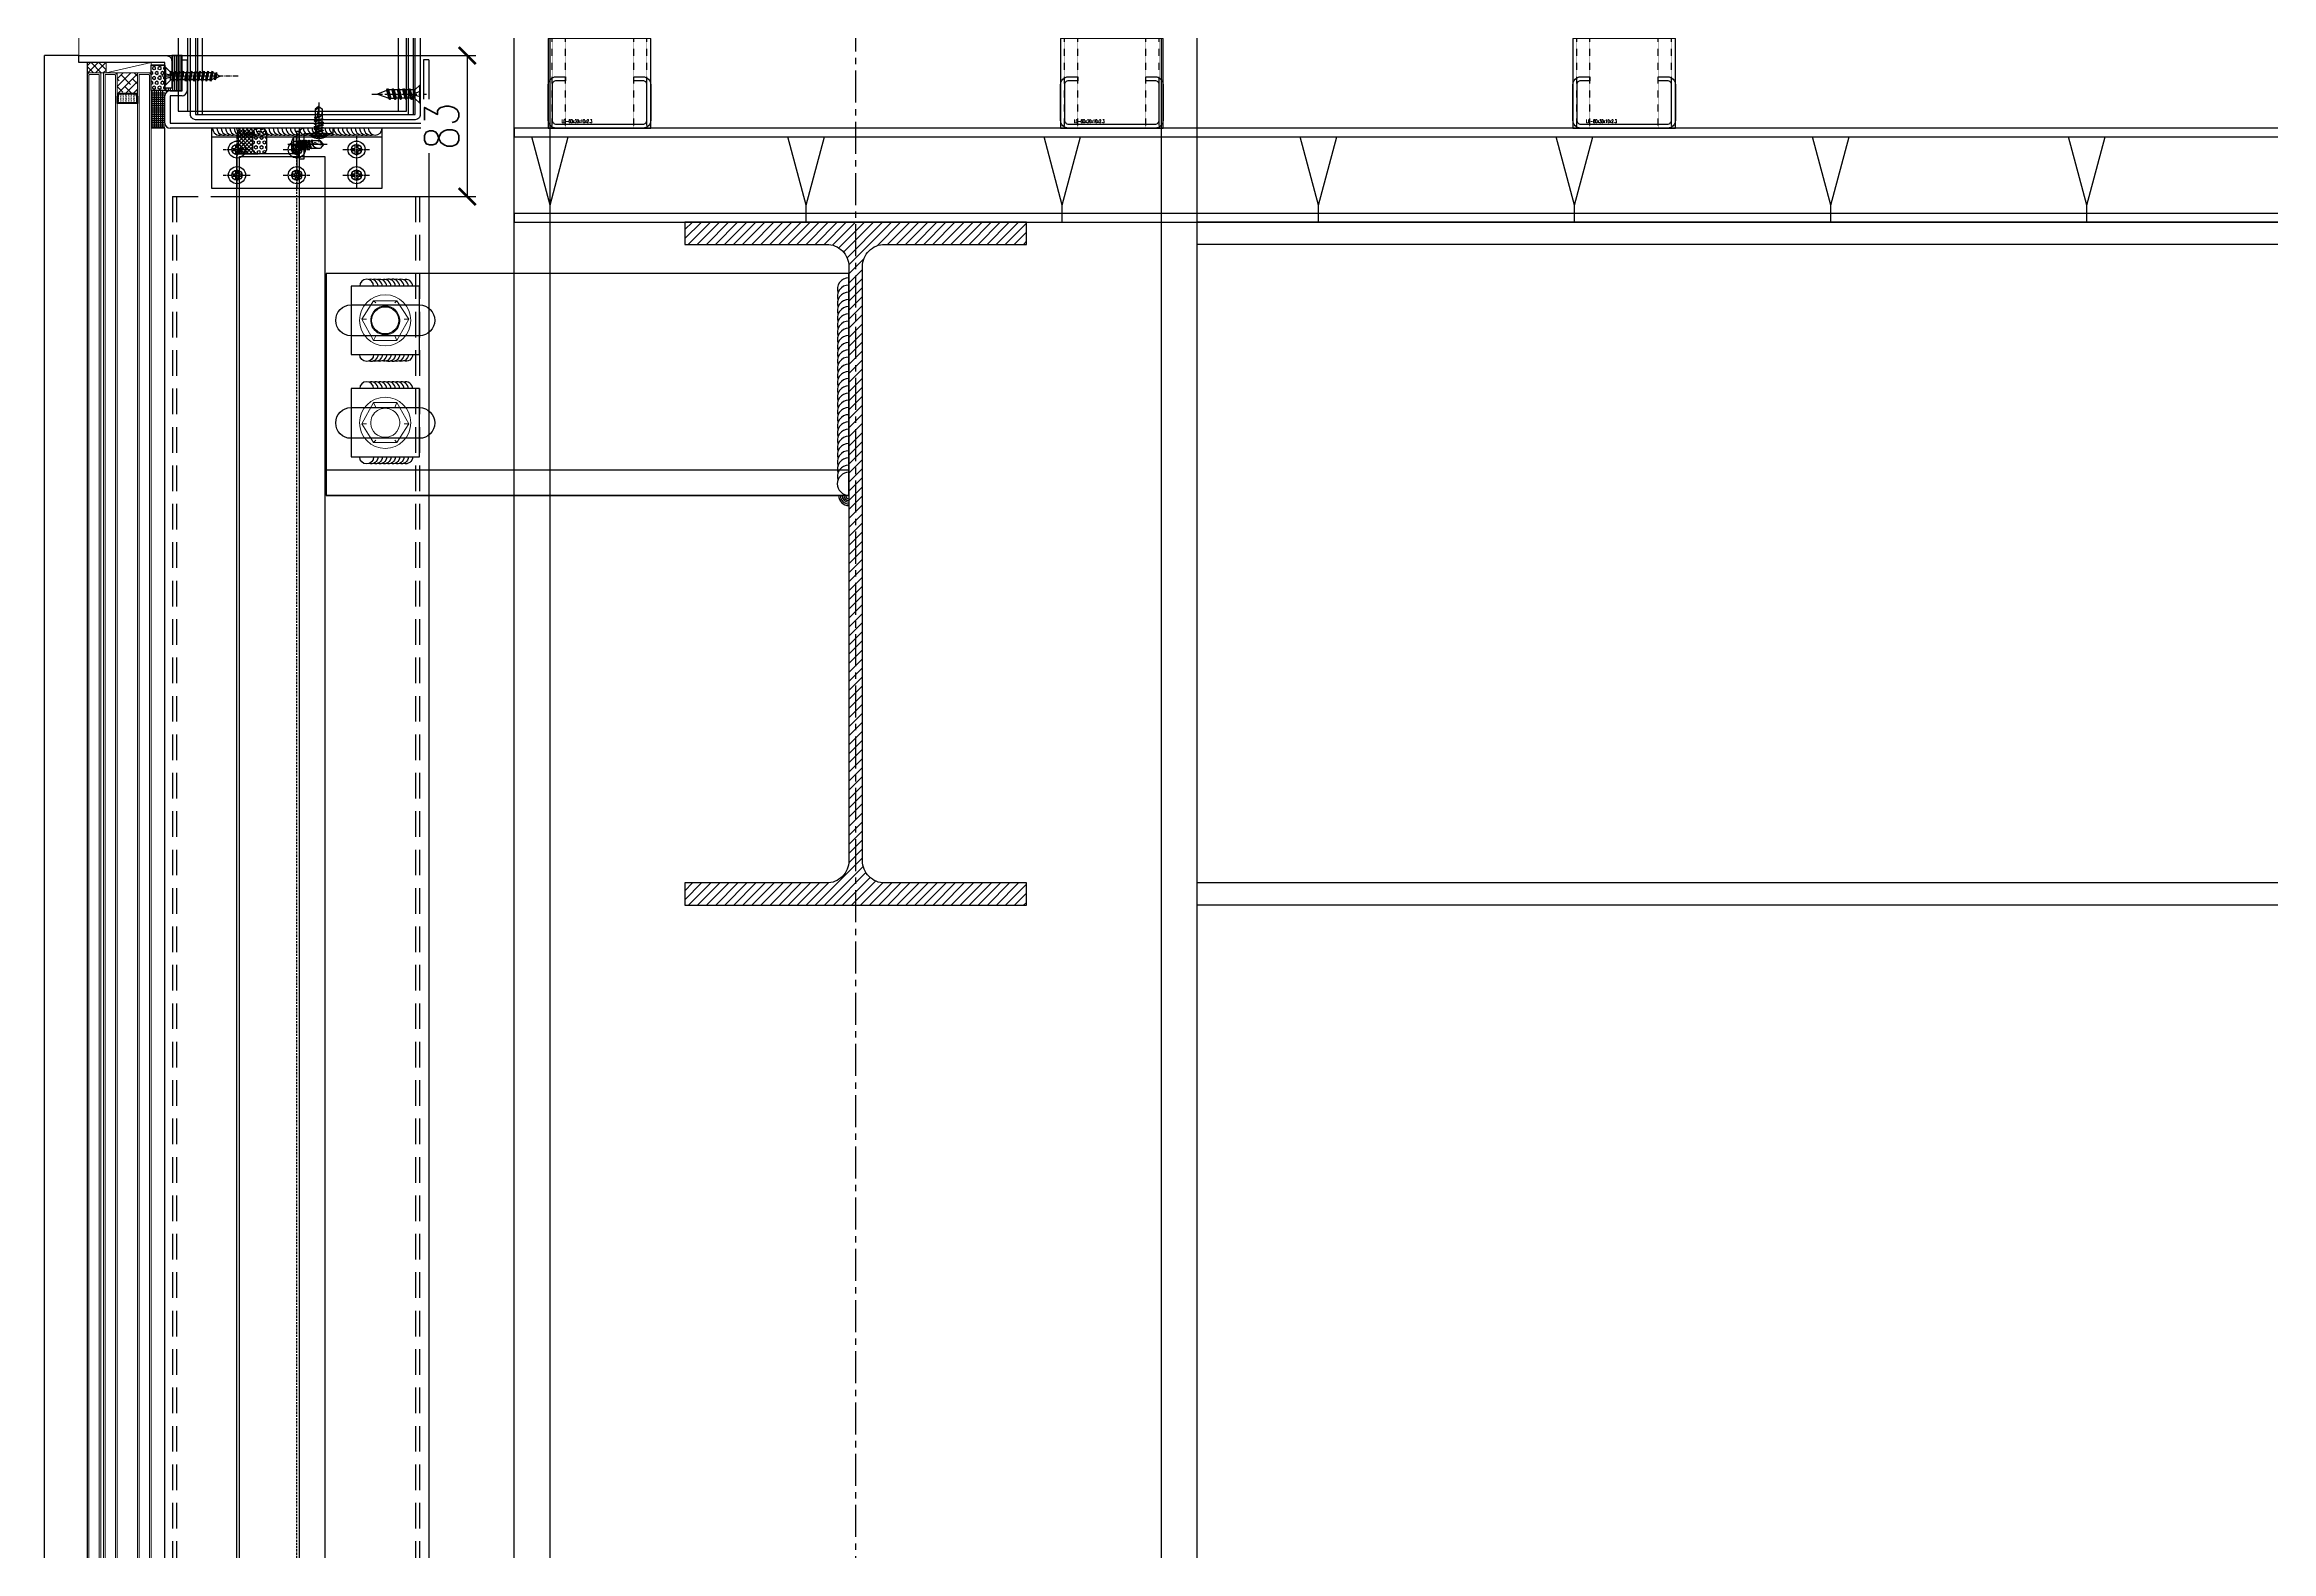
# Model space of a CAD drawing. Extents: x -3378 to 102197, y -3799 to 48702.
# Drawn here: x 85621 to 86925, y 13165 to 14047 of the extents above; entities that cross this region are included whole.
import ezdxf

# ---------------------------------------------------------------- set-up
doc = ezdxf.new("R2010")
doc.units = 0
for name, pattern in [('CEN1', [9, 6, -1, 1, -1]), ('CENTER', [2, 1.25, -0.25, 0.25, -0.25]), ('HIDDEN', [0.375, 0.25, -0.125]), ('Hidden 1_16_', [0.023813, 0.015875, -0.007938])]:
    doc.linetypes.add(name, pattern=pattern)
for name, color, linetype in [('##-鐵件', 1, 'Continuous'), ('24WELD', 55, 'Continuous'), ('ARR', 6, 'Continuous'), ('BCM-DIM', 54, 'Continuous'), ('BCM-draft', 252, 'Continuous'), ('BCM-Extu', 4, 'Continuous'), ('CENTER', 4, 'CENTER'), ('CL', 14, 'CENTER'), ('DIM', 173, 'Continuous'), ('GM_ANNO_DIMS', 4, 'Continuous'), ('GM_SECT_15', 15, 'Continuous'), ('GM_STEL_PRIM', 3, 'Continuous'), ('STRUCTURAL', 3, 'Continuous'), ('不鏽鋼板S.S.PANEL', 30, 'Continuous'), ('中心線 CENTER', 6, 'CENTER'), ('填縫物 SEALANT', 1, 'Continuous'), ('泡棉', 8, 'Continuous'), ('矽利康', 9, 'Continuous'), ('結構體 STRUCTURAL', 154, 'Continuous'), ('螺絲 固定五金 FASTENERS', 124, 'Continuous'), ('螺絲、螺栓', 4, 'Continuous'), ('視覺模型鋁擠型暫替', 4, 'Continuous'), ('金屬面材 METAL PANEL', 2, 'Continuous'), ('鐵件', 6, 'Continuous'), ('隔熱材 INSULATION', 9, 'HIDDEN'), ('隱藏線 HIDDEN', 8, 'HIDDEN')]:
    doc.layers.add(name, color=color, linetype=linetype)
doc.layers.add('#不列印', color=250, linetype='Continuous', plot=False)
doc.layers.add('BCM-GK', color=252, linetype='Continuous', lineweight=5)
doc.layers.add('BCM-GLA', color=4, linetype='Continuous', lineweight=5)
doc.styles.add('GM_ANNO_TEXT', font='simplex.shx', dxfattribs={"width": 0.8})
doc.styles.add('romans', font='romans.shx', dxfattribs={"width": 0.5, "bigfont": ' chineset.shx'})
doc.dimstyles.new('GM_DIM', dxfattribs={"dimscale": 0, "dimtxt": 20, "dimasz": 10, "dimexe": 5, "dimexo": 5, "dimgap": 5, "dimtad": 1, "dimdec": 0, "dimdsep": 46, "dimtxsty": 'GM_ANNO_TEXT', "dimblk": 'ARCHTICK', "dimcen": 0, "dimclrd": 4, "dimclre": 4, "dimclrt": 10, "dimadec": 0, "dimazin": 2, "dimtfac": 1, "dimtdec": 0, "dimtix": 1, "dimtofl": 0, "dimtmove": 2, "dimatfit": 3, "dimfxl": 1.5, "dimarcsym": 1})

# ---------------------------------------------------------------- blocks, each defined once
blk = doc.blocks.new('*u55')
at = {"layer": '泡棉'}
h = blk.add_hatch(dxfattribs=at)
h.set_pattern_fill('HEX', color=256, scale=0.3)
h.set_pattern_definition([(0, (-4141.5022, 978.2385), (0, 1.6497784), [0.9525, -1.905]), (120, (-4141.5022, 978.2385), (-1.42875, -0.8248892), [0.9525, -1.905]), (60, (-4140.5497, 978.2385), (-1.42875, 0.8248892), [0.9525, -1.905])])
edge = h.paths.add_edge_path()
edge.add_line((-12, 9.5), (-3, 9.5))
edge.add_arc((-3, 12.5), 3, 270, 360)
edge.add_line((0, 12.5), (0, 14.5))
edge.add_arc((-3, 14.5), 3, 0, 90)
edge.add_line((-3, 17.5), (-12, 17.5))
edge.add_arc((-12, 14.5), 3, 90, 180)
edge.add_line((-15, 14.5), (-15, 12.5))
edge.add_arc((-12, 12.5), 3, 180, 270)
at = {"layer": '矽利康'}
h = blk.add_hatch(dxfattribs=at)
h.set_pattern_fill('ANSI37', color=256, scale=0.5, style=0)
h.set_pattern_definition([(45, (-4141.5022, 978.2385), (-1.122532, 1.122532), []), (135, (-4141.5022, 978.2385), (-1.122532, -1.122532), [])])
edge = h.paths.add_edge_path()
edge.add_arc((-7.7, -32.1), 33, 76.4372, 103.5628)
edge.add_arc((-16.6, 1.1), 1.6, 315, 360)
edge.add_line((-15, 1.1), (-15, 12.5))
edge.add_arc((-12, 12.5), 3, 180, 270)
edge.add_line((-12, 9.5), (-3, 9.5))
edge.add_arc((-3, 12.5), 3, 270, 360)
edge.add_line((0, 12.5), (0, 0))
at = {"layer": '泡棉'}
blk.add_lwpolyline([(-12, 9.5), (-3, 9.5, 0.414214), (0, 12.5), (0, 14.5, 0.414214), (-3, 17.5), (-12, 17.5, 0.414214), (-15, 14.5), (-15, 12.5, 0.414214)], format="xyb", close=True, dxfattribs=at)
at = {"layer": '矽利康'}
blk.add_lwpolyline([(0, 0, 0.118914), (-15.5, 0, 0.198912), (-15, 1.1), (-15, 12.5, 0.414214), (-12, 9.5), (-3, 9.5, 0.414214), (0, 12.5)], format="xyb", close=True, dxfattribs=at)
blk = doc.blocks.new('M5x16圓頭自攻')
at = {"layer": 'ARR', "color": 0, "linetype": 'CENTER', "ltscale": 0.87}
blk.add_line((18, 0), (-5.1, 0), dxfattribs=at)
at = {"layer": 'ARR', "color": 0, "linetype": 'ByBlock', "ltscale": 0.3}
for p, q in [((-1.6, -4.5), (-1.6, 4.5)), ((0.5, 2.2), (1.1, 1.9)), ((0.7, 2.1), (1.6, -2.5)), ((1.9, 1.9), (1.1, 1.9)), ((2.2, 2.5), (3.2, -2.5)), ((3.5, 1.9), (2.7, 1.9)), ((3.8, 2.5), (4.8, -2.5)), ((5.1, 1.9), (4.3, 1.9)), ((5.4, 2.5), (6.4, -2.5)), ((6.8, 1.9), (5.9, 1.9)), ((7.2, 2.5), (8.2, -2.5)), ((8.4, 1.9), (7.7, 1.9)), ((8.7, 1.9), (8, 1.9)), ((9.1, 2.5), (9.7, -0.6)), ((14.1, 2.1), (9.5, 2.1)), ((15.8, 0.1), (14.1, 2.1)), ((15.8, 0.1), (15.9, 0.1)), ((16, 0), (16, 0)), ((2.1, -1.9), (2.9, -1.9)), ((3.7, -1.9), (4.5, -1.9)), ((5.3, -1.9), (6.1, -1.9)), ((6.9, -1.9), (7.8, -1.9)), ((8.5, -2.1), (12.9, -2.1)), ((15.8, -0.1), (14.1, -2.1)), ((15.8, -0.1), (15.9, -0.1))]:
    blk.add_line(p, q, dxfattribs=at)
blk.add_lwpolyline([(-3, -0.5, 0.134476), (-1.6, -4.5), (-0.6, -4.5, 0.198912), (-0.4, -4.4), (-0.1, -4.1, 0.198912), (0, -3.9), (0, 3.9, 0.198912), (-0.1, 4.1), (-0.4, 4.4, 0.198912), (-0.6, 4.5), (-1.6, 4.5, 0.134562), (-3, 0.5), (-2.5, 0.5), (-2.5, -0.5), (-3, -0.5)], format="xyb", dxfattribs=at)
blk.add_lwpolyline([(1.1, 1.9), (2.1, -1.9), (1.8, -2.5), (1.6, -2.5), (1.3, -1.9), (0.3, 1.9), (0.5, 2.2)], dxfattribs=at)
for points in [[(3.2, -2.5), (2.9, -1.9), (1.9, 1.9), (2.2, 2.5), (2.4, 2.5), (2.7, 1.9), (3.7, -1.9), (3.4, -2.5)], [(4.8, -2.5), (4.5, -1.9), (3.5, 1.9), (3.8, 2.5), (4, 2.5), (4.3, 1.9), (5.3, -1.9), (5, -2.5)], [(6.4, -2.5), (6.1, -1.9), (5.1, 1.9), (5.4, 2.5), (5.6, 2.5), (5.9, 1.9), (6.9, -1.9), (6.6, -2.5)], [(8.2, -2.5), (7.8, -1.9), (6.8, 1.9), (7.2, 2.5), (7.3, 2.5), (7.7, 1.9), (8.7, -1.9), (8.3, -2.5)], [(9.1, 2.5), (8.7, 1.9), (9.7, -0.6), (9.5, 2.1), (9.2, 2.5)]]:
    blk.add_lwpolyline(points, close=True, dxfattribs=at)
for centre, radius, start, end in [((0.7, 3.1), 0.874, 220.3388, 257.7802), ((10.9, -0.3), 1.2, 56.152, 236.152), ((14.9, 6.9), 7.01, 241.6458, 278.008), ((15.9, 1.7), 1.82, 168.8617, 267.6865), ((15.9, 0), 0.05, 0, 90), ((1.2, -3.3), 1.44, 84.7312, 144.22), ((13.5, 4.9), 7.01, 241.6458, 274.9541), ((15.9, 0), 0.05, 270, 0)]:
    blk.add_arc(centre, radius, start, end, dxfattribs=at)
blk = doc.blocks.new('*U255')
blk.add_blockref('M5x16圓頭自攻', (0, 0))
blk = doc.blocks.new('*U80')
at = {"layer": 'BCM-draft', "linetype": 'HIDDEN', "ltscale": 5}
blk.add_line((16.6, 35), (1093.4, 35), dxfattribs=at)
at = {"layer": 'BCM-draft'}
blk.add_lwpolyline([(16.6, 36.6), (1093.4, 36.6)], dxfattribs=at)
at = {"layer": '不鏽鋼板S.S.PANEL'}
blk.add_lwpolyline([(1095, 1.6), (1095, 35), (1108, 35), (1108, 36.6), (1095, 36.6, 0.414214), (1093.4, 35), (1093.4, 1.6), (16.6, 1.6), (16.6, 35, 0.414214), (15, 36.6), (2, 36.6), (2, 35), (15, 35), (15, 1.6, 0.414214), (16.6, 0), (1093.4, 0, 0.414214)], format="xyb", close=True, dxfattribs=at)
at = {"layer": '金屬面材 METAL PANEL'}
for points in [[(18, 39.6), (3, 39.6), (3, 56.6), (0, 56.6), (0, 39.6, 0.414214), (3, 36.6), (18, 36.6)], [(1092, 39.6), (1107, 39.6), (1107, 56.6), (1110, 56.6), (1110, 39.6, -0.414214), (1107, 36.6), (1092, 36.6)]]:
    blk.add_lwpolyline(points, format="xyb", close=True, dxfattribs=at)
at = {"layer": '隔熱材 INSULATION', "const_width": 0.2}
blk.add_lwpolyline([(1093.4, 35), (1093.4, 51.6), (16.6, 51.6), (16.6, 35)], dxfattribs=at)
at = {"layer": '隔熱材 INSULATION'}
blk.add_lwpolyline([(1093.4, 1.6), (16.6, 1.6), (16.6, 51.6), (1093.4, 51.6)], close=True, dxfattribs=at)
at = {"layer": '填縫物 SEALANT', "extrusion": (0, 0, -1), "zscale": -1}
blk.add_blockref('*u55', (0, 0), dxfattribs=at)
at = {"layer": '填縫物 SEALANT'}
blk.add_blockref('*u55', (1110, 0), dxfattribs=at)
at = {"layer": '螺絲 固定五金 FASTENERS'}
for p, rotation in [((3, 48.1), 180), ((9.5, 35), 90), ((1100.5, 35), 90)]:
    blk.add_blockref('*U255', p, dxfattribs=dict(at, rotation=rotation))
blk.add_blockref('*U255', (1107, 48.1), dxfattribs=at)
blk = doc.blocks.new('玻璃飾條01')
at = {"layer": '金屬面材 METAL PANEL', "linetype": 'Continuous'}
blk.add_lwpolyline([(50.5, -19), (50.5, -4), (0, -4), (0, 0), (51.5, 0, -0.414214), (54.5, -3), (54.5, -19), (50.5, -19)], format="xyb", dxfattribs=at)
blk = doc.blocks.new('*u927')
at = {"layer": 'CENTER', "color": 0, "ltscale": 5}
blk.add_line((28.3, 0), (-3.6, 0), dxfattribs=at)
at = {"layer": '螺絲、螺栓', "color": 0, "linetype": 'ByBlock', "ltscale": 0.2}
for p, q in [((0.3, 5.3), (0.3, -5.3)), ((3.1, 2.5), (3.1, -2.5)), ((3.1, 2.4), (4.6, 2.4)), ((5.1, 3.2), (6.3, -3.1)), ((5.7, 2.4), (7.8, 2.4)), ((8.2, 3.2), (9.5, -3.1)), ((8.9, 2.4), (10.9, 2.4)), ((11.4, 3.2), (12.6, -3.1)), ((12, 2.4), (14.1, 2.4)), ((14.5, 3.2), (15.8, -3.1)), ((17.2, 2.4), (15.2, 2.4)), ((17.7, 3.2), (18.9, -3.1)), ((18.2, 2.6), (24.8, 0.2)), ((3.1, -2.4), (5.9, -2.4)), ((7, -2.4), (9, -2.4)), ((10.1, -2.4), (12.2, -2.4)), ((13.3, -2.4), (15.3, -2.4)), ((16.4, -2.4), (18.5, -2.4)), ((24.8, -0.2), (19.5, -2.3))]:
    blk.add_line(p, q, dxfattribs=at)
blk.add_lwpolyline([(3.1, -2.5), (0.3, -5.3), (0, -5.3), (0, 5.3), (0.3, 5.3), (3.1, 2.5)], dxfattribs=at)
blk.add_lwpolyline([(0, 1.6, -0.048054), (2.7, 0.7, -0.292428), (3.1, 0, -0.292428), (2.7, -0.7, -0.048054), (0, -1.6, -0.048054)], format="xyb", dxfattribs=at)
for points in [[(6.3, -3.1), (5.9, -2.4), (4.6, 2.4), (5.1, 3.2), (5.3, 3.2), (5.7, 2.4), (7, -2.4), (6.5, -3.1)], [(9.5, -3.1), (9, -2.4), (7.8, 2.4), (8.2, 3.2), (8.4, 3.2), (8.9, 2.4), (10.1, -2.4), (9.7, -3.1)], [(12.6, -3.1), (12.2, -2.4), (10.9, 2.4), (11.4, 3.2), (11.6, 3.2), (12, 2.4), (13.3, -2.4), (12.8, -3.1)], [(15.8, -3.1), (15.3, -2.4), (14.1, 2.4), (14.5, 3.2), (14.7, 3.2), (15.2, 2.4), (16.4, -2.4), (16, -3.1)], [(18.9, -3.1), (18.5, -2.4), (17.2, 2.4), (17.7, 3.2), (17.9, 3.2), (18.3, 2.4), (19.6, -2.4), (19.1, -3.1)]]:
    blk.add_lwpolyline(points, close=True, dxfattribs=at)
blk.add_arc((24.7, 0), 0.252, 292.1627, 69.4623, dxfattribs=at)
blk = doc.blocks.new('*U929')
blk.add_blockref('*u927', (0, 0))
blk = doc.blocks.new('下水槽料')
at = {"layer": 'BCM-DIM', "linetype": 'Continuous'}
h = blk.add_hatch(dxfattribs=at)
h.set_pattern_fill('ANSI37', color=256, scale=10, angle=45)
h.set_pattern_definition([(90, (-95148.0597, -997857.4866), (-1.25, 0), []), (180, (-95148.0597, -997857.4866), (-1e-16, -1.25), [])])
h.paths.add_polyline_path([(-154.4, 0), (-162.4, 0), (-162.4, -22), (-154.4, -22)])
at = {"layer": '泡棉'}
h = blk.add_hatch(dxfattribs=at)
h.set_pattern_fill('HEX', color=256, scale=0.3, angle=90)
h.set_pattern_definition([(90, (0.1197, -78.6612), (-1.649778, 1e-16), [0.9525, -1.905]), (210, (0.1197, -78.6612), (0.824889, -1.42875), [0.9525, -1.905]), (150, (0.1197, -77.7087), (-0.824889, -1.42875), [0.9525, -1.905])])
h.paths.add_polyline_path([(-154.4, -22), (-162.4, -22), (-162.4, -37), (-154.4, -37)])
at = {"layer": 'BCM-DIM', "linetype": 'Continuous'}
for p, q in [((-154.5, 0), (-162.5, 0)), ((-154.4, -22), (-162.4, -22))]:
    blk.add_line(p, q, dxfattribs=at)
at = {"layer": '泡棉'}
blk.add_lwpolyline([(-154.4, -37), (-162.4, -37), (-162.4, -22), (-154.4, -22)], close=True, dxfattribs=at)
at = {"layer": '視覺模型鋁擠型暫替', "linetype": 'Continuous'}
for points in [[(-8, -17.2), (-5, -14.5), (-5, -20)], [(-8, -22.8), (-5, -25.5), (-5, -20)]]:
    blk.add_lwpolyline(points, dxfattribs=at)
at = {"layer": '視覺模型鋁擠型暫替', "color": 7, "linetype": 'Continuous'}
for centre, radius, start, end in [((-135.5, -8), 3, 90, 180), ((-135.5, -8), 2, 90, 180), ((-135.5, -8), 1, 90, 180), ((-9, -8), 3, 0, 90), ((-9, -8), 2, 0, 90), ((-9, -8), 1, 0, 90)]:
    blk.add_arc(centre, radius, start, end, dxfattribs=at)
at = {"layer": '金屬面材 METAL PANEL'}
blk.add_lwpolyline([(-3, -40), (-3, -40), (-3, -40), (-3, -3), (-151.5, -3), (-151.5, -19), (-144.5, -19, -0.414214), (-141.5, -22), (-141.5, -40), (-144.5, -40), (-144.5, -40), (-141.5, -40), (-141.5, -40), (-144.5, -40), (-144.5, -22), (-151.5, -22, -0.414214), (-154.5, -19), (-154.5, -3, -0.414214), (-151.5, 0), (-3, 0, -0.414214), (0, -3), (0, -40), (-3, -40), (-3, -40), (-3, -40)], format="xyb", dxfattribs=at)
for points in [[(-5, -8), (-5, -92, -0.414214), (-8, -95), (-136.5, -95, -0.414214), (-139.5, -92), (-139.5, -8), (-136.5, -8), (-136.5, -92), (-8, -92), (-8, -8)], [(-132.5, -92), (-132.5, -8), (-12, -8), (-12, -92), (-9, -92), (-9, -8, 0.414214), (-12, -5), (-132.5, -5, 0.414214), (-135.5, -8), (-135.5, -92)]]:
    blk.add_lwpolyline(points, format="xyb", close=True, dxfattribs=at)
at = {"layer": '螺絲 固定五金 FASTENERS', "rotation": 180}
blk.add_blockref('*U929', (-5, -20), dxfattribs=at)
blk = doc.blocks.new('上水槽料')
at = {"layer": '金屬面材 METAL PANEL'}
for p, q in [((-144.5, 40), (-141.5, 40)), ((-144.5, 22), (-144.5, 40)), ((-141.5, 40), (-141.5, 22)), ((0, 40), (0, 3)), ((-154.5, 3), (-154.5, 19)), ((-151.5, 22), (-144.5, 22)), ((-144.5, 19), (-151.5, 19)), ((-151.5, 19), (-151.5, 3)), ((-151.5, 3), (-3, 3)), ((-3, 0), (-151.5, 0))]:
    blk.add_line(p, q, dxfattribs=at)
blk.add_lwpolyline([(0, 40), (-3, 40), (-3, 3)], dxfattribs=at)
for centre, start, end in [((-151.5, 19), 90, 180), ((-144.5, 22), 270, 0), ((-151.5, 3), 180, 270), ((-3, 3), 270, 0)]:
    blk.add_arc(centre, 3, start, end, dxfattribs=at)
at = {"layer": '螺絲 固定五金 FASTENERS', "rotation": 180}
blk.add_blockref('*U929', (-5, 20), dxfattribs=at)
blk = doc.blocks.new('*U35')
blk.add_lwpolyline([(1.2, 0.7), (2.5, 0.7, -0.398336), (3, 0.2, -0.027263), (3, -0.2, -0.398336), (2.5, -0.7), (1.2, -0.7, 0.414214), (0.7, -1.2), (0.7, -2.5, -0.398336), (0.2, -3, -0.027263), (-0.2, -3, -0.398336), (-0.7, -2.5), (-0.7, -1.2, 0.414214), (-1.2, -0.7), (-2.5, -0.7, -0.398336), (-3, -0.2, -0.027263), (-3, 0.2, -0.398336), (-2.5, 0.7), (-1.2, 0.7, 0.414214), (-0.7, 1.2), (-0.7, 2.5, -0.398336), (-0.2, 3, -0.027263), (0.2, 3, -0.398336), (0.7, 2.5), (0.7, 1.2, 0.414214)], format="xyb", close=True)
blk.add_circle((0, 0), 5)
at = {"layer": 'CL'}
for p, q in [((-8, 0), (8, 0)), ((0, 8), (0, -8))]:
    blk.add_line(p, q, dxfattribs=at)
blk = doc.blocks.new('圓孔6mm')
at = {"layer": '視覺模型鋁擠型暫替', "color": 6, "linetype": 'Continuous'}
blk.add_circle((0, 0), 3, dxfattribs=at)
at = {"layer": 'BCM-draft'}
blk.add_blockref('*U35', (0, 0), dxfattribs=at)
blk = doc.blocks.new('下水槽料托架4t')
at = {"layer": '金屬面材 METAL PANEL', "linetype": 'Continuous'}
for p, q in [((73.3, 0), (-60.4, 0)), ((-60.4, 0, 0), (-60.4, -80, 0)), ((-55, 0), (-55, -80)), ((68.4, 0), (68.4, -80)), ((73.3, -80), (73.3, 0)), ((-60.4, -80), (73.3, -80))]:
    blk.add_line(p, q, dxfattribs=at)
at = {"layer": '視覺模型鋁擠型暫替', "linetype": 'Continuous'}
for p in [(-33.4, -7.5), (6.6, -7.5), (46.5, -7.5), (-33.4, -22.5), (6.6, -22.5), (46.5, -22.5)]:
    blk.add_blockref('圓孔6mm', p, dxfattribs=at)
blk = doc.blocks.new('*U51')
for centre, end in [((-94, 3), 286.3529), ((-91.5, 3), 286.3529), ((-89, 2.9), 286.3529), ((-86.5, 2.8), 286.3529), ((-84, 2.7), 286.3529), ((-81.5, 2.6), 286.3529), ((-79, 2.6), 286.3529), ((-76.5, 2.5), 286.3529), ((-74, 2.4), 286.3529), ((-71.5, 2.3), 286.3529), ((-69, 2.2), 286.3529), ((-66.5, 2.2), 286.3529), ((-64, 2.1), 286.3529), ((-61.5, 2), 286.3529), ((-59, 1.9), 286.3529), ((-56.5, 1.8), 286.3529), ((-54, 1.7), 286.3529), ((-51.5, 1.7), 286.3529), ((-49, 1.6), 286.3529), ((-46.5, 1.5), 286.3529), ((-44, 1.4), 286.3529), ((-41.5, 1.3), 286.3529), ((-39, 1.3), 286.3529), ((-36.5, 1.2), 286.3529), ((-34, 1.1), 286.3529), ((-31.5, 1), 286.3529), ((-29, 0.9), 286.3529), ((-26.5, 0.9), 286.3529), ((-24, 0.8), 286.3529), ((-21.5, 0.7), 286.3529), ((-19, 0.6), 286.3529), ((-16.5, 0.5), 286.3529), ((-14, 0.5), 286.3529), ((-11.5, 0.4), 286.3529), ((-9, 0.3), 286.3529), ((-6.5, 0.2), 286.3529), ((-4, 0.1), 358.1431)]:
    blk.add_arc(centre, 4, 178.1431, end)
blk = doc.blocks.new('上橫料托架4t-2')
at = {"layer": '視覺模型鋁擠型暫替', "color": 6, "linetype": 'HIDDEN'}
blk.add_line((7.4, -5), (107.4, -5), dxfattribs=at)
blk.add_lwpolyline([(7.4, -35), (107.4, -35), (107.4, 0), (7.4, 0)], close=True, dxfattribs=at)
at = {"layer": '24WELD', "xscale": 1.012500000000001, "yscale": 1.012500000000001, "zscale": 1.012500000000001, "rotation": 1.856937198354216}
blk.add_blockref('*U51', (107.4, 0), dxfattribs=at)
at = {"layer": '視覺模型鋁擠型暫替', "linetype": 'HIDDEN'}
for p in [(22.4, -12.5), (57.4, -12.5), (92.4, -12.5), (22.4, -27.5), (57.4, -27.5), (92.4, -27.5)]:
    blk.add_blockref('圓孔6mm', p, dxfattribs=at)
blk = doc.blocks.new('H-400x200x8x13')
at = {"layer": '視覺模型鋁擠型暫替', "linetype": 'Continuous'}
h = blk.add_hatch(dxfattribs=at)
h.set_pattern_fill('ANSI31', color=1, scale=30, angle=180)
h.set_pattern_definition([(225, (85874.229, 995633.081), (2.65165043, -2.65165043), [])])
h.paths.add_polyline_path([(300, -400), (300, -387), (217, -387, -0.414214), (204, -374), (204, -26, -0.414214), (217, -13), (300, -13), (300, 0), (100, 0), (100, -13), (183, -13, -0.414214), (196, -26), (196, -374, -0.414214), (183, -387), (100, -387), (100, -400)])
blk.add_lwpolyline([(100, -13), (183, -13, -0.414214), (196, -26), (196, -374, -0.414214), (183, -387), (100, -387), (100, -400), (300, -400), (300, -387), (217, -387, -0.414214), (204, -374), (204, -26, -0.414214), (217, -13), (300, -13), (300, 0), (100, 0)], format="xyb", close=True, dxfattribs=at)
blk = doc.blocks.new('*U59')
for centre, end in [((-0.5, -14), 16.3529), ((-0.4, -11.5), 16.3529), ((-0.3, -9), 16.3529), ((-0.1, -4), 88.1431), ((-0.2, -6.5), 16.3529), ((-0.9, -26.5), 16.3529), ((-0.8, -24), 16.3529), ((-0.7, -21.5), 16.3529), ((-0.5, -16.5), 16.3529), ((-0.6, -19), 16.3529)]:
    blk.add_arc(centre, 4, 268.1431, end)
blk = doc.blocks.new('*U79')
for centre, end in [((2.15, 66.47), 196.35291), ((2.24, 68.96), 196.35291), ((2.32, 71.46), 196.35291), ((1.91, 58.97), 196.35291), ((1.99, 61.47), 196.35291), ((2.07, 63.97), 196.35291), ((1.67, 51.47), 196.35291), ((1.75, 53.97), 196.35291), ((1.83, 56.47), 196.35291), ((1.43, 43.98), 196.35291), ((1.51, 46.48), 196.35291), ((1.59, 48.97), 196.35291), ((1.18, 36.48), 196.35291), ((1.26, 38.98), 196.35291), ((1.34, 41.48), 196.35291), ((0.94, 28.98), 196.35291), ((1.02, 31.48), 196.35291), ((1.1, 33.98), 196.35291), ((0.7, 21.49), 196.35291), ((0.78, 23.99), 196.35291), ((0.86, 26.49), 196.35291), ((0.37, 11.49), 196.35291), ((0.45, 13.99), 196.35291), ((0.53, 16.49), 196.35291), ((0.62, 18.99), 196.35291), ((0.13, 4), 268.14306), ((0.21, 6.5), 196.35291), ((0.29, 9), 196.35291)]:
    blk.add_arc(centre, 4, 88.14306, end)
blk = doc.blocks.new('掛件用鐵件')
at = {"color": 0, "linetype": 'Continuous', "lineweight": 0, "elevation": 0, "flags": 128}
for points in [[(-39.1, -111.9), (-32.3, -101)], [(-32.3, -101), (-18.6, -101)], [(-30.9, -102.3), (-32.3, -101)], [(-19.9, -102.3), (-18.6, -101)], [(-18.6, -101), (-11.7, -111.9)], [(-32.3, -124.3), (-39.1, -111.9)], [(-36.4, -111.9), (-39.1, -111.9)], [(-11.7, -111.9), (-18.6, -124.3)], [(-14.4, -111.9), (-11.7, -111.9)], [(-32.3, -124.3), (-30.9, -121.5)], [(-18.6, -124.3), (-32.3, -124.3)], [(-19.9, -121.5), (-18.6, -124.3)], [(-32.3, -160.7), (-39.1, -173.1)], [(-18.6, -160.7), (-32.3, -160.7)], [(-32.3, -160.7), (-30.9, -163.5)], [(-19.9, -163.5), (-18.6, -160.7)], [(-11.7, -173.1), (-18.6, -160.7)], [(-39.1, -173.1), (-32.3, -184)], [(-36.4, -173.1), (-39.1, -173.1)], [(-18.6, -184), (-11.7, -173.1)], [(-14.4, -173.1), (-11.7, -173.1)], [(-30.9, -182.7), (-32.3, -184)], [(-32.3, -184), (-18.6, -184)], [(-19.9, -182.7), (-18.6, -184)]]:
    blk.add_lwpolyline(points, dxfattribs=at)
at = {"color": 0, "linetype": 'Continuous', "lineweight": 0}
for centre in [(-25.5, -112.5, 0), (-25.5, -172.5, 0)]:
    blk.add_circle(centre, 15, dxfattribs=at)
blk.add_circle((-25.5, -112.5, 0), 8)
for centre, start, end in [((-25.5, -112.5, 0), 3.8593, 176.0494), ((-25.5, -112.5, 0), 176.0494, 3.8593), ((-25.5, -172.5, 0), 356.1407, 183.9506), ((-25.5, -172.5, 0), 183.9506, 356.1407)]:
    blk.add_arc(centre, 8.5, start, end, dxfattribs=at)
at = {"layer": 'GM_SECT_15', "elevation": 0}
blk.add_lwpolyline([(-60, -215), (246, -215), (246, -85), (-60, -85), (-60, -215)], dxfattribs=at)
for points in [[(-45.5, -103.5), (-5.5, -103.5, -1), (-5.5, -121.5), (-45.5, -121.5, -1)], [(-45.5, -163.6), (-5.5, -163.6, -1), (-5.5, -181.6), (-45.5, -181.6, -1)]]:
    blk.add_lwpolyline(points, format="xyb", close=True, dxfattribs=at)
for points in [[(-45.5, -132.5), (-5.5, -132.5), (-5.5, -92.5), (-45.5, -92.5)], [(-45.5, -192.5), (-5.5, -192.5), (-5.5, -152.5), (-45.5, -152.5)], [(-60, -215), (-60, -200), (246, -200), (246, -215)]]:
    blk.add_lwpolyline(points, close=True, dxfattribs=at)
at = {"layer": '金屬面材 METAL PANEL'}
for radius in [6, 5, 4, 3, 2]:
    blk.add_arc((246, -215, 0), radius, 180, 270, dxfattribs=at)
at = {"layer": '24WELD'}
for name, p, xscale, yscale, zscale, rotation in [('*U59', (-40.4, -92.5, 0), 1.012500000000001, 1.012500000000001, 1.012500000000001, 91.85693719835425), ('*U79', (246, -215, 0), 1.687500000000002, 1.687500000000002, 1.687500000000002, 1.856937198354219), ('*U59', (-40.4, -132.5, 0), -1.0125, 1.0125, 1.012500000000001, 88.14306280164571), ('*U59', (-40.4, -152.5, 0), 1.012500000000001, 1.012500000000001, 1.012500000000001, 91.85693719835425), ('*U59', (-40.4, -192.5, 0), -1.0125, 1.0125, 1.012500000000001, 88.14306280164571)]:
    blk.add_blockref(name, p, dxfattribs=dict(at, xscale=xscale, yscale=yscale, zscale=zscale, rotation=rotation))
blk = doc.blocks.new('A$C4E2A2353')
at = {"layer": 'ARR', "color": 0, "linetype": 'CEN1', "ltscale": 0.5}
blk.add_line((42.9, 0), (-3.6, 0), dxfattribs=at)
at = {"layer": 'ARR', "color": 0, "linetype": 'ByBlock', "ltscale": 0.3}
for p, q in [((0.3, -5.3), (0.3, 5.3)), ((3.1, -2.5), (3.1, 2.5)), ((4.4, 2.2), (3.1, 2.2)), ((3.1, 1.2), (3.8, -2.2)), ((4.7, 2.9), (4.4, 2.2)), ((4.4, 2.2), (5.3, -2.2)), ((4.4, 2), (5.3, -2.4)), ((5.3, 2.2), (4.7, 2.9)), ((4.7, 2.9), (5.9, -2.9)), ((4.9, 2.1), (5.8, -2.3)), ((6.8, 2.2), (5.3, 2.2)), ((5.3, 2.2), (6.3, -2.2)), ((5.3, 2.2), (6.3, -2.2)), ((7.1, 2.9), (6.8, 2.2)), ((6.8, 2.2), (7.7, -2.2)), ((6.9, 2), (7.8, -2.4)), ((7.8, 2.2), (7.1, 2.9)), ((7.1, 2.9), (8.4, -2.9)), ((7.3, 2.1), (8.2, -2.3)), ((9.3, 2.2), (7.8, 2.2)), ((7.8, 2.2), (8.7, -2.2)), ((7.8, 2.2), (8.7, -2.2)), ((9.6, 2.9), (9.3, 2.2)), ((9.3, 2.2), (10.2, -2.2)), ((9.3, 2), (10.2, -2.4)), ((10.2, 2.2), (9.6, 2.9)), ((9.6, 2.9), (10.8, -2.9)), ((9.8, 2.1), (10.7, -2.3)), ((11.7, 2.2), (10.2, 2.2)), ((10.2, 2.2), (11.1, -2.2)), ((10.2, 2.2), (11.1, -2.2)), ((12, 2.9), (11.7, 2.2)), ((11.7, 2.2), (12.6, -2.2)), ((11.7, 2), (12.7, -2.4)), ((12.7, 2.2), (12, 2.9)), ((12, 2.9), (13.2, -2.9)), ((12.2, 2.1), (13.1, -2.3)), ((14.1, 2.2), (12.7, 2.2)), ((12.7, 2.2), (13.6, -2.2)), ((12.7, 2.2), (13.6, -2.2)), ((14.5, 2.9), (14.1, 2.2)), ((14.1, 2.2), (15, -2.2)), ((14.2, 2), (15.1, -2.4)), ((15.1, 2.2), (14.5, 2.9)), ((14.5, 2.9), (15.7, -2.9)), ((14.6, 2.1), (15.5, -2.3)), ((16.6, 2.2), (15.1, 2.2)), ((15.1, 2.2), (16, -2.2)), ((15.1, 2.2), (16, -2.2)), ((16.9, 2.9), (16.6, 2.2)), ((16.6, 2.2), (17.5, -2.2)), ((16.6, 2), (17.5, -2.4)), ((17.5, 2.2), (16.9, 2.9)), ((16.9, 2.9), (18.1, -2.9)), ((17.1, 2.1), (18, -2.3)), ((19, 2.2), (17.5, 2.2)), ((17.5, 2.2), (18.4, -2.2)), ((17.5, 2.2), (18.4, -2.2)), ((19.3, 2.9), (19, 2.2)), ((19, 2.2), (19.9, -2.2)), ((19.1, 2), (20, -2.4)), ((20, 2.2), (19.3, 2.9)), ((19.3, 2.9), (20.6, -2.9)), ((19.5, 2.1), (20.4, -2.3)), ((21.4, 2.2), (20, 2.2)), ((20, 2.2), (20.9, -2.2)), ((20, 2.2), (20.9, -2.2)), ((21.8, 2.9), (21.4, 2.2)), ((21.8, 2.9), (21.4, 2.2)), ((21.4, 2.2), (22.4, -2.2)), ((21.4, 2.2), (22.4, -2.2)), ((21.5, 2), (22.4, -2.4)), ((21.5, 2), (22.4, -2.4)), ((22.4, 2.2), (21.8, 2.9)), ((21.8, 2.9), (23, -2.9)), ((22.4, 2.2), (21.8, 2.9)), ((21.8, 2.9), (23, -2.9)), ((21.9, 2.1), (22.9, -2.3)), ((21.9, 2.1), (22.9, -2.3)), ((23.9, 2.2), (22.4, 2.2)), ((22.4, 2.2), (23.3, -2.2)), ((23.9, 2.2), (22.4, 2.2)), ((22.4, 2.2), (23.3, -2.2)), ((22.4, 2.2), (23.3, -2.2)), ((22.4, 2.2), (23.3, -2.2)), ((24.2, 2.9), (23.9, 2.2)), ((24.2, 2.9), (23.9, 2.2)), ((23.9, 2.2), (24.8, -2.2)), ((23.9, 2.2), (24.8, -2.2)), ((23.9, 2), (24.8, -2.4)), ((23.9, 2), (24.8, -2.4)), ((24.8, 2.2), (24.2, 2.9)), ((24.2, 2.9), (25.4, -2.9)), ((24.8, 2.2), (24.2, 2.9)), ((24.2, 2.9), (25.4, -2.9)), ((24.4, 2.1), (25.3, -2.3)), ((24.4, 2.1), (25.3, -2.3)), ((26.3, 2.2), (24.8, 2.2)), ((24.8, 2.2), (25.8, -2.2)), ((26.3, 2.2), (24.8, 2.2)), ((24.8, 2.2), (25.8, -2.2)), ((24.8, 2.2), (25.8, -2.2)), ((24.8, 2.2), (25.8, -2.2)), ((26.6, 2.9), (26.3, 2.2)), ((26.6, 2.9), (26.3, 2.2)), ((26.3, 2.2), (27.2, -2.2)), ((26.3, 2.2), (27.2, -2.2)), ((26.4, 2), (27.3, -2.4)), ((26.4, 2), (27.3, -2.4)), ((27.3, 2.2), (26.6, 2.9)), ((26.6, 2.9), (27.9, -2.9)), ((27.3, 2.2), (26.6, 2.9)), ((26.6, 2.9), (27.9, -2.9)), ((26.8, 2.1), (27.7, -2.3)), ((26.8, 2.1), (27.7, -2.3)), ((28.9, 1.4), (27.3, 2.2)), ((27.3, 2.2), (28.2, -2.2)), ((27.3, 2.2), (28.2, -2.2)), ((27.3, 2.2), (28.2, -2.2)), ((27.3, 2.2), (28.2, -2.2)), ((29.2, 2.2), (28.9, 1.4)), ((28.9, 1.4), (29.5, -1.5)), ((30, 1), (29.2, 2.2)), ((29.2, 2.2), (30.2, -2.2)), ((32.3, 0), (30, 1.2)), ((30, 1), (30.4, -1)), ((32.3, 0), (32.3, 0)), ((3.1, -1), (3.5, -2.9)), ((3.1, -2.4), (3.5, -2.9)), ((3.5, -2.9), (3.8, -2.2)), ((3.8, -2.2), (5.3, -2.2)), ((5.3, -2.2), (5.9, -2.9)), ((5.9, -2.9), (6.3, -2.2)), ((6.3, -2.2), (7.7, -2.2)), ((7.7, -2.2), (8.4, -2.9)), ((8.4, -2.9), (8.7, -2.2)), ((8.7, -2.2), (10.2, -2.2)), ((10.2, -2.2), (10.8, -2.9)), ((10.8, -2.9), (11.1, -2.2)), ((11.1, -2.2), (12.6, -2.2)), ((12.6, -2.2), (13.2, -2.9)), ((13.2, -2.9), (13.6, -2.2)), ((13.6, -2.2), (15, -2.2)), ((15, -2.2), (15.7, -2.9)), ((15.7, -2.9), (16, -2.2)), ((16, -2.2), (17.5, -2.2)), ((17.5, -2.2), (18.1, -2.9)), ((18.1, -2.9), (18.4, -2.2)), ((18.4, -2.2), (19.9, -2.2)), ((19.9, -2.2), (20.6, -2.9)), ((20.6, -2.9), (20.9, -2.2)), ((20.9, -2.2), (22.4, -2.2)), ((22.4, -2.2), (23, -2.9)), ((22.4, -2.2), (23, -2.9)), ((23, -2.9), (23.3, -2.2)), ((23, -2.9), (23.3, -2.2)), ((23.3, -2.2), (24.8, -2.2)), ((23.3, -2.2), (24.8, -2.2)), ((24.8, -2.2), (25.4, -2.9)), ((24.8, -2.2), (25.4, -2.9)), ((25.4, -2.9), (25.8, -2.2)), ((25.4, -2.9), (25.8, -2.2)), ((25.8, -2.2), (27.2, -2.2)), ((25.8, -2.2), (27.2, -2.2)), ((27.2, -2.2), (27.9, -2.9)), ((27.2, -2.2), (27.9, -2.9)), ((27.9, -2.9), (28.2, -2.2)), ((27.9, -2.9), (28.2, -2.2)), ((28.2, -2.2), (29.5, -1.5)), ((29.5, -1.5), (30.2, -2.2)), ((30.2, -2.2), (30.4, -1)), ((30.4, -1), (32.3, 0)), ((32.3, 0), (32.3, 0))]:
    blk.add_line(p, q, dxfattribs=at)
blk.add_lwpolyline([(3.1, 2.5), (0.3, 5.3), (0, 5.3), (0, -5.3), (0.3, -5.3), (3.1, -2.5)], dxfattribs=at)
blk.add_lwpolyline([(0, -1.6, 0.048054), (2.7, -0.7, 0.292428), (3.1, 0, 0.292428), (2.7, 0.7, 0.048054), (0, 1.6, 0.048054)], format="xyb", dxfattribs=at)
blk = doc.blocks.new('*U920')
at = {"layer": '螺絲、螺栓', "color": 0, "linetype": 'ByBlock', "xscale": -1, "rotation": 180}
blk.add_blockref('A$C4E2A2353', (0, 0), dxfattribs=at)
blk = doc.blocks.new('St-LC-60x30x10x2_3')
at = {"layer": 'STRUCTURAL', "color": 0, "linetype": 'ByBlock', "lineweight": -2}
blk.add_lwpolyline([(14.8, 38.4), (14.8, 36.1), (9.4, 36.1, 0.414214), (7.1, 33.8), (7.1, 13, 0.414214), (9.4, 10.7), (60.2, 10.7, 0.414214), (62.5, 13), (62.5, 33.8, 0.414214), (60.2, 36.1), (54.8, 36.1), (54.8, 38.4), (60.2, 38.4, -0.414214), (64.8, 33.8), (64.8, 13, -0.414214), (60.2, 8.4), (9.4, 8.4, -0.414214), (4.8, 13), (4.8, 33.8, -0.414214), (9.4, 38.4)], format="xyb", close=True, dxfattribs=at)
at = {"layer": 'Defpoints', "color": 0, "linetype": 'ByBlock', "lineweight": -2, "style": 'romans', "width": 0.6}
blk.add_text('LC-60x30x10x2.3', height=2, rotation=360, dxfattribs=at).set_placement((12.6, 11.4))
blk = doc.blocks.new('*U718')
at = {"layer": '##-鐵件', "color": 1}
blk.add_lwpolyline([(1542.3, 30), (1489.8, 30), (1489.8, -30), (1542.3, -30)], close=True, dxfattribs=at)
at = {"color": 251, "linetype": 'Hidden 1_16_', "ltscale": 5}
for p, q in [((1542.3, 27.7), (1489.8, 27.7)), ((1542.3, 20), (1489.8, 20)), ((1542.3, -20), (1489.8, -20)), ((1542.3, -27.7), (1489.8, -27.7))]:
    blk.add_line(p, q, dxfattribs=at)
at = {"layer": '#不列印', "rotation": 90}
blk.add_blockref('St-LC-60x30x10x2_3', (1550.6, -34.8), dxfattribs=at)
blk = doc.blocks.new('*U719')
at = {"layer": '##-鐵件', "color": 1}
blk.add_lwpolyline([(1542.3, 30), (1489.8, 30), (1489.8, -30), (1542.3, -30)], close=True, dxfattribs=at)
at = {"color": 251, "linetype": 'Hidden 1_16_', "ltscale": 5}
for p, q in [((1542.3, 27.7), (1489.8, 27.7)), ((1542.3, 20), (1489.8, 20)), ((1542.3, -20), (1489.8, -20)), ((1542.3, -27.7), (1489.8, -27.7))]:
    blk.add_line(p, q, dxfattribs=at)
at = {"layer": '#不列印', "rotation": 90}
blk.add_blockref('St-LC-60x30x10x2_3', (1550.6, -34.8), dxfattribs=at)
blk = doc.blocks.new('*U720')
at = {"layer": '##-鐵件', "color": 1}
blk.add_lwpolyline([(1542.3, 30), (1489.8, 30), (1489.8, -30), (1542.3, -30)], close=True, dxfattribs=at)
at = {"color": 251, "linetype": 'Hidden 1_16_', "ltscale": 5}
for p, q in [((1542.3, 27.7), (1489.8, 27.7)), ((1542.3, 20), (1489.8, 20)), ((1542.3, -20), (1489.8, -20)), ((1542.3, -27.7), (1489.8, -27.7))]:
    blk.add_line(p, q, dxfattribs=at)
at = {"layer": '#不列印', "rotation": 90}
blk.add_blockref('St-LC-60x30x10x2_3', (1550.6, -34.8), dxfattribs=at)
blk = doc.blocks.new('室內地板')
at = {"layer": '鐵件', "rotation": 270}
for name, p in [('*U719', (100, 1442.3)), ('*U718', (400, 1442.3)), ('*U720', (700, 1442.3))]:
    blk.add_blockref(name, p, dxfattribs=at)
blk = doc.blocks.new('*U775')
at = {"layer": 'GM_STEL_PRIM'}
for p, q in [((0, -15), (-10.7, 25)), ((0, -15), (10.7, 25)), ((0, -25), (0, -15))]:
    blk.add_line(p, q, dxfattribs=at)
blk = doc.blocks.new('*U776')
at = {"layer": 'GM_ANNO_DIMS', "color": 0, "linetype": 'ByBlock', "lineweight": -2}
for p in [(0, 0), (150, 0), (300, 0), (450, 0), (600, 0), (750, 0), (900, 0)]:
    blk.add_blockref('*U775', p, dxfattribs=at)
blk = doc.blocks.new('_ArchTick')
at = {"color": 0, "linetype": 'ByBlock', "const_width": 0.15}
blk.add_lwpolyline([(-0.5, -0.5), (0.5, 0.5)], dxfattribs=at)
blk = doc.blocks.new('*D870')
at = {"layer": 'Defpoints', "color": 0, "ltscale": 10, "transparency": 16777216}
for p in [(85666.6, 14040.6, 0), (85713.2, 13958.1, 0), (85868.4, 13958.1)]:
    blk.add_point(p, dxfattribs=at)
at = {"layer": 'DIM', "color": 4, "lineweight": -2, "ltscale": 10, "transparency": 16777216}
for p, q in [((85671.6, 14040.6), (85873.4, 14040.6)), ((85868.4, 14040.6), (85868.4, 13958.1)), ((85718.2, 13958.1), (85873.4, 13958.1))]:
    blk.add_line(p, q, dxfattribs=at)
at = {"layer": 'DIM', "color": 4, "lineweight": -2, "ltscale": 10, "transparency": 16777216, "xscale": 10, "yscale": 10, "zscale": 10}
for p, rotation in [((85868.4, 14040.6), 90), ((85868.4, 13958.1), 270)]:
    blk.add_blockref('_ArchTick', p, dxfattribs=dict(at, rotation=rotation))
at = {"layer": 'DIM', "color": 10, "ltscale": 10, "transparency": 16777216, "insert": (85853.4, 13999.3), "char_height": 20, "attachment_point": 5, "rotation": 90, "style": 'GM_ANNO_TEXT', "bg_fill": 3, "box_fill_scale": 1.1, "bg_fill_color": 256, "bg_fill_true_color": 13158600, "bg_fill_transparency": 0}
blk.add_mtext('83', dxfattribs=at)

msp = doc.modelspace()

# ---------------------------------------------------------------- hatches: boundary and pattern name
h = msp.add_hatch()
h.set_pattern_fill('ANSI31', color=9, scale=10, angle=45, style=0)
h.set_pattern_definition([(90, (114133.4267, -579212.3718), (-1.25, 1e-15), [])])
h.paths.add_polyline_path([(85695.366, 14040.586), (85695.366, 14021.586), (85691.366, 14021.586), (85691.366, 14020.086), (85701.366, 14020.086), (85701.366, 14040.586)])
at = {"layer": 'BCM-DIM', "linetype": 'Continuous'}
h = msp.add_hatch(dxfattribs=at)
h.set_pattern_fill('ANSI37', color=256, scale=10, angle=45)
h.set_pattern_definition([(90, (-9302.313, -983837.4008), (-1.25, 0), []), (180, (-9302.313, -983837.4008), (-1e-16, -1.25), [])])
h.paths.add_polyline_path([(85691.366, 14020.086), (85683.366, 14020.086), (85683.366, 13998.085), (85691.366, 13998.085)])
at = {"layer": 'BCM-Extu', "linetype": 'ByBlock'}
h = msp.add_hatch(dxfattribs=at)
h.set_pattern_fill('DOTS', color=8, scale=15, angle=90, style=0)
h.set_pattern_definition([(90, (86220.2785, 16722.5345), (-0.9375, 0.46875), [0, -0.9375])])
h.paths.add_polyline_path([(85664.439, 14018.086), (85663.866, 14016.543), (85663.866, 14013.086), (85674.866, 14013.086), (85674.866, 14016.543), (85674.294, 14018.086)])
at = {"layer": 'BCM-GK', "linetype": 'ByBlock'}
h = msp.add_hatch(dxfattribs=at)
h.set_pattern_fill('ANSI37', color=256, angle=-180)
h.set_pattern_definition([(225, (-374071.5723, 128339.673), (2.24506403, -2.24506403), []), (315, (-374071.5723, 128339.673), (2.24506403, 2.24506403), [])])
h.paths.add_polyline_path([(85645.865, 14036.586), (85656.866, 14036.586), (85656.866, 14030.586), (85646.866, 14030.586), (85645.866, 14029.586)])
h = msp.add_hatch(dxfattribs=at)
h.set_pattern_fill('ANSI38', color=256, angle=180)
h.set_pattern_definition([(225, (1385039.126, -108198.737), (2.24506403, -2.24506403), []), (315, (1385039.126, -108198.737), (6.735192091, -2.24506403), [7.9375, -4.7625])])
h.paths.add_polyline_path([(85674.641, 14018.586), (85675.366, 14016.633), (85675.366, 14030.586), (85663.366, 14030.586), (85663.366, 14016.633), (85664.091, 14018.586)])
at = {"layer": '泡棉'}
h = msp.add_hatch(dxfattribs=at)
h.set_pattern_fill('HEX', color=256, scale=0.3, angle=90)
h.set_pattern_definition([(90, (85845.8664, 13978.425), (-1.649778, 1e-16), [0.9525, -1.905]), (210, (85845.8664, 13978.425), (0.824889, -1.42875), [0.9525, -1.905]), (150, (85845.8664, 13979.3776), (-0.824889, -1.42875), [0.9525, -1.905])])
h.paths.add_polyline_path([(85691.366, 14035.086), (85683.366, 14035.086), (85683.366, 14020.086), (85691.366, 14020.086)])

# ---------------------------------------------------------------- linework, layer by layer
at = {"color": 6, "linetype": 'Continuous', "elevation": 0}
msp.add_lwpolyline([(85695.366, 14040.586), (85695.366, 14021.586), (85691.366, 14021.586), (85691.366, 14020.086), (85701.366, 14020.086), (85701.366, 14040.586)], close=True, dxfattribs=at)
at = {"layer": 'BCM-DIM', "linetype": 'Continuous'}
for p, q in [((85691.247, 14035.086, 0), (85683.247, 14035.086, 0)), ((85691.247, 14020.086, 0), (85683.247, 14020.086, 0)), ((85691.366, 13998.085, 0), (85683.366, 13998.085, 0))]:
    msp.add_line(p, q, dxfattribs=at)
at = {"layer": 'BCM-Extu', "color": 8, "linetype": 'ByBlock', "elevation": 0}
for points in [[(85675.366, 14016.633), (85675.366, 14012.586), (85663.366, 14012.586), (85663.366, 14016.633), (85664.091, 14018.586), (85674.641, 14018.586)], [(85674.294, 14018.086), (85664.439, 14018.086), (85663.866, 14016.543), (85663.866, 14013.086), (85674.866, 14013.086), (85674.866, 14016.543)]]:
    msp.add_lwpolyline(points, close=True, dxfattribs=at)
at = {"layer": 'BCM-GK', "linetype": 'Continuous'}
msp.add_line((85640.866, 14055.584, 0), (85640.866, 14040.586, 0), dxfattribs=at)
at = {"layer": 'BCM-GK', "elevation": 0}
msp.add_lwpolyline([(85645.865, 14036.586), (85656.866, 14036.586), (85656.866, 14030.586), (85646.866, 14030.586), (85645.866, 14029.586), (85645.865, 14036.586)], dxfattribs=at)
at = {"layer": 'BCM-GK', "linetype": 'ByBlock', "elevation": 0}
for points in [[(85656.866, 14030.586), (85683.366, 14030.586), (85683.366, 14036.586), (85656.866, 14036.586)], [(85675.366, 14030.586), (85675.366, 14018.586), (85663.366, 14018.586), (85663.366, 14030.586)]]:
    msp.add_lwpolyline(points, close=True, dxfattribs=at)
msp.add_lwpolyline([(85656.866, 14030.586), (85683.366, 14036.586)], dxfattribs=at)
at = {"layer": 'BCM-GLA', "linetype": 'ByBlock', "elevation": 0}
for points in [[(85645.866, 10517.55), (85645.866, 14029.586), (85646.866, 14030.586), (85653.866, 14030.586), (85653.866, 10517.55)], [(85663.366, 10517.55), (85663.366, 14029.586), (85662.366, 14030.586), (85655.366, 14030.586), (85655.366, 10517.55)], [(85683.366, 10517.55), (85683.366, 14029.586), (85682.366, 14030.586), (85675.366, 14030.586), (85675.366, 10517.55)]]:
    msp.add_lwpolyline(points, dxfattribs=at)
at = {"layer": 'BCM-GLA', "color": 5, "linetype": 'ByBlock', "elevation": 0}
for points in [[(85646.866, 10517.55), (85646.866, 14029.172), (85647.281, 14029.586), (85652.866, 14029.586), (85652.866, 10517.55)], [(85662.366, 10517.55), (85662.366, 14029.172), (85661.952, 14029.586), (85656.366, 14029.586), (85656.366, 10517.55)], [(85682.366, 10517.55), (85682.366, 14029.172), (85681.952, 14029.586), (85676.366, 14029.586), (85676.366, 10517.55)]]:
    msp.add_lwpolyline(points, dxfattribs=at)
at = {"layer": 'GM_STEL_PRIM', "elevation": 0}
msp.add_lwpolyline([(97595.869, 13998.085), (85895.866, 13998.085), (85895.866, 13993.085), (97595.869, 13993.085)], close=True, dxfattribs=at)
at = {"layer": '中心線 CENTER', "ltscale": 15}
msp.add_line((86095.866, 4443.085, 0), (86095.866, 19870.216, 0), dxfattribs=at)
at = {"layer": '泡棉', "elevation": 0}
msp.add_lwpolyline([(85691.366, 14020.086), (85683.366, 14020.086), (85683.366, 14035.086), (85691.366, 14035.086)], close=True, dxfattribs=at)
at = {"layer": '結構體 STRUCTURAL'}
for p, q in [((85895.866, 6180.085, 0), (85895.866, 18243.085, 0)), ((85916.866, 6180.085, 0), (85916.866, 18243.085, 0)), ((86274.866, 6180.085, 0), (86274.866, 18243.085, 0)), ((86295.866, 6180.085, 0), (86295.866, 18243.085, 0)), ((90754.403, 13943.085, 0), (86295.866, 13943.085, 0)), ((90754.403, 13930.085, 0), (86295.866, 13930.085, 0)), ((90754.403, 13556.085, 0), (86295.866, 13556.085, 0)), ((90754.403, 13543.085, 0), (86295.866, 13543.085, 0))]:
    msp.add_line(p, q, dxfattribs=at)
at = {"layer": '結構體 STRUCTURAL', "elevation": 0}
msp.add_lwpolyline([(93304.403, 13948.085), (85895.866, 13948.085), (85895.866, 13943.085), (93304.403, 13943.085)], dxfattribs=at)
at = {"layer": '金屬面材 METAL PANEL'}
for p, q in [((85640.866, 14040.586, 0), (85620.866, 14040.586, 0)), ((85691.366, 10517.55, 0), (85691.366, 13998.085, 0)), ((85845.866, 13998.085, 0), (85845.866, 10517.55, 0))]:
    msp.add_line(p, q, dxfattribs=at)
at = {"layer": '金屬面材 METAL PANEL', "elevation": 0}
msp.add_lwpolyline([(85620.866, 10517.55), (85620.866, 14040.586)], dxfattribs=at)
at = {"layer": '金屬面材 METAL PANEL', "color": 8, "elevation": 0}
msp.add_lwpolyline([(85645.866, 14036.586), (85645.866, 10517.55)], dxfattribs=at)
at = {"layer": '隱藏線 HIDDEN', "linetype": 'HIDDEN', "ltscale": 60}
for p, q in [((85695.866, 13958.085, 0), (85695.866, 10517.55, 0)), ((85695.866, 13958.085, 0), (85840.366, 13958.085, 0)), ((85698.166, 13958.085, 0), (85698.166, 10517.55, 0)), ((85838.066, 13958.085, 0), (85838.066, 10517.55, 0)), ((85840.366, 13958.085, 0), (85840.366, 10517.55, 0))]:
    msp.add_line(p, q, dxfattribs=at)

# ---------------------------------------------------------------- block references
msp.add_blockref('掛件用鐵件', (85845.866, 13998.085, 0))
at = {"layer": 'GM_ANNO_DIMS'}
msp.add_blockref('*U776', (85916.866, 13968.085, 0), dxfattribs=at)
at = {"layer": '螺絲 固定五金 FASTENERS'}
msp.add_blockref('*U920', (85691.366, 14028.586, 0), dxfattribs=at)
at = {"layer": '螺絲、螺栓'}
msp.add_blockref('室內地板', (85845.866, 14098.085, 0), dxfattribs=at)
at = {"layer": '視覺模型鋁擠型暫替', "linetype": 'Continuous'}
msp.add_blockref('H-400x200x8x13', (85895.866, 13943.085, 0), dxfattribs=at)
at = {"layer": '金屬面材 METAL PANEL', "linetype": 'Continuous'}
for name, p in [('下水槽料', (85845.866, 14098.085, 0)), ('下水槽料托架4t', (85759.616, 14088.085, 0)), ('玻璃飾條01', (85640.866, 14040.586, 0)), ('上水槽料', (85845.866, 13998.085, 0)), ('上橫料托架4t-2', (85711.166, 13998.085, 0))]:
    msp.add_blockref(name, p, dxfattribs=at)
at = {"layer": '金屬面材 METAL PANEL', "rotation": 270}
msp.add_blockref('*U80', (85733.366, 13998.085, 0), dxfattribs=at)

# ---------------------------------------------------------------- next in the draw order: dimensions: what is measured, and where the dimension line sits
at = {"layer": 'DIM', "ltscale": 10}
dim = msp.add_linear_dim(base=(85868.353, 13958.085), p1=(85666.616, 14040.586, 0), p2=(85713.191, 13958.085, 0), angle=90, dimstyle='GM_DIM', override={"dimscale": 1, "dimfxl": 10, "dimtfill": 1, "dimtfillclr": 1}, dxfattribs=at)
dim.commit()
dim.dimension.update_dxf_attribs({"geometry": '*D870', "text_midpoint": (85853.353, 13999.335)})

doc.saveas('drawing.dxf')
